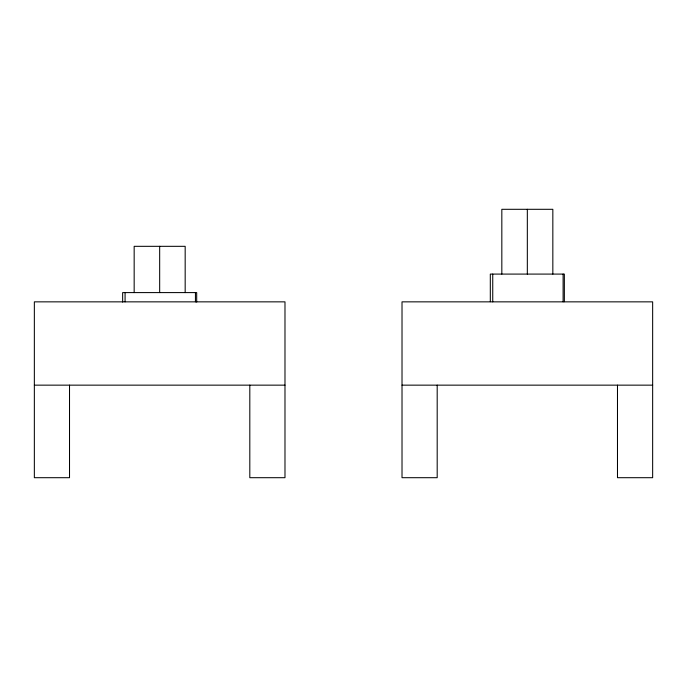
<?xml version="1.0" encoding="UTF-8"?>
<svg xmlns="http://www.w3.org/2000/svg" width="687" height="687" viewBox="0 0 687 687"><rect width="100%" height="100%" fill="white"/><g stroke="black" fill="none" stroke-linecap="round" stroke-linejoin="round"><path stroke-width="1.03" d="M34.35 385.149L284.985 385.149M402.015 385.149L652.65 385.149M617.484 385.149L617.484 477.697L652.65 477.697L652.65 301.851L402.015 301.851L402.015 477.697L437.19 477.697L437.19 385.149M564.353 301.696L564.353 274.087L490.312 274.087L490.312 301.696M563.108 274.087L563.108 301.851M552.837 274.087L552.837 209.303L501.828 209.303L501.828 274.087M527.333 209.303L527.333 274.087M492.742 274.087L492.742 301.851M249.81 385.149L249.81 477.697L284.985 477.697L284.985 301.851L34.35 301.851L34.35 477.697L69.516 477.697L69.516 385.149M196.688 302.065L196.688 292.593L122.647 292.593L122.647 302.065M195.443 292.593L195.443 301.851M185.172 292.593L185.172 246.324L134.163 246.324L134.163 292.593M159.667 246.324L159.667 292.593M125.077 292.593L125.077 301.851"/></g></svg>
